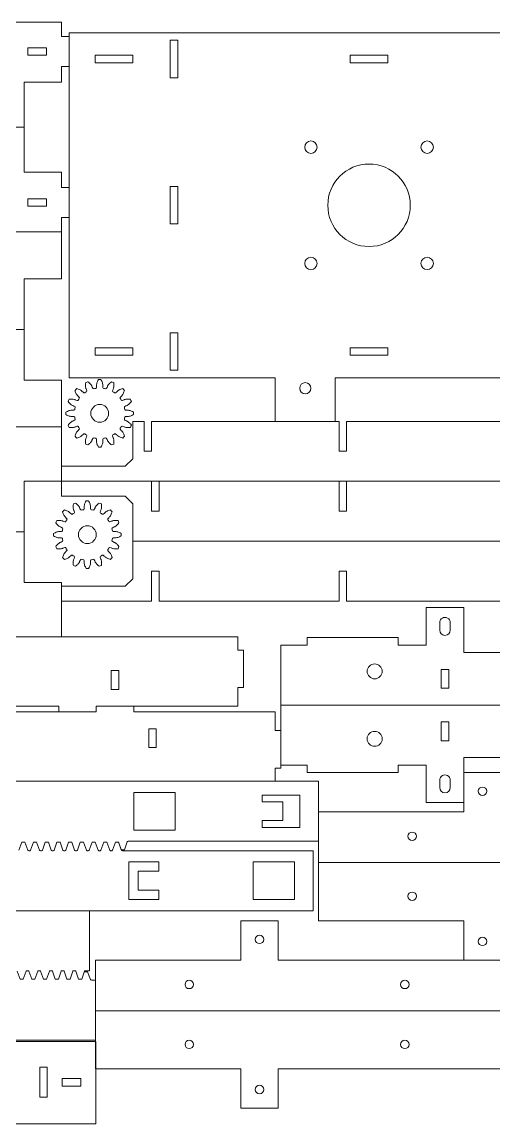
# Model space of a CAD drawing. Header units: millimetres. Extents: x -607 to 602, y -457 to -156.
# Drawn here: x -402.2 to -276.4, y -457.1 to -163.2 of the extents above; entities that cross this region are included whole.
import ezdxf

# ---------------------------------------------------------------- set-up
doc = ezdxf.new("R2010")
doc.units = ezdxf.units.MM
doc.header["$MEASUREMENT"] = 0
doc.layers.add('Default', color=7, linetype='Continuous')
doc.layers.add('PHOTOGATE_OBSTRU', color=7, linetype='Continuous')

msp = doc.modelspace()

# ---------------------------------------------------------------- linework, layer by layer
at = {"layer": 'Default', "color": 250, "lineweight": 9}
for points in [[(-389.6758, -175.1016), (-391.6758, -175.1016), (-391.6758, -179.2266), (-401.6758, -179.2266), (-401.6758, -191.2266), (-411.6758, -191.2266), (-411.6758, -179.2266), (-582.6758, -179.2266), (-582.6758, -191.2266), (-592.6758, -191.2266), (-592.6758, -179.2266), (-602.6758, -179.2266), (-602.6758, -163.2266), (-391.6758, -163.2266), (-391.6758, -167.1016), (-389.6758, -167.1016)], [(-318.6758, -269.7266), (-318.6758, -258.101), (-229.6758, -258.101), (-229.6758, -166.101), (-389.6758, -166.101), (-389.6758, -258.101), (-334.6758, -258.101), (-334.6758, -269.7266)], [(-389.6758, -207.3516), (-391.6758, -207.3516), (-391.6758, -203.2266), (-401.6758, -203.2266), (-401.6758, -191.2266)], [(-391.6758, -219.2266), (-391.6758, -215.3516), (-389.6758, -215.3516)], [(-391.6778, -231.7266), (-401.6758, -231.7266), (-401.6758, -245.2266), (-411.6758, -245.2266), (-411.6758, -231.7266), (-582.6758, -231.7266), (-582.6758, -245.2266), (-592.6758, -245.2266), (-592.6758, -231.7266), (-602.6758, -231.7266), (-602.6758, -219.2266), (-391.6778, -219.2266), (-391.6778, -231.7266)], [(-401.6758, -245.2266), (-401.6758, -258.7266), (-391.6758, -258.7266), (-391.6758, -271.2266), (-602.6738, -271.2266), (-602.6738, -258.7266), (-592.6758, -258.7266), (-592.6758, -245.2266)], [(-360.6758, -256.091), (-360.6758, -246.091), (-362.6758, -246.091), (-362.6758, -256.091), (-360.6758, -256.091)], [(-265.6738, -269.7266), (-315.6738, -269.7266), (-315.6738, -277.7266), (-317.6738, -277.7266), (-317.6738, -269.7266), (-367.6738, -269.7266), (-367.6738, -277.7266), (-369.6738, -277.7266), (-369.6738, -269.7266), (-372.6738, -269.7266), (-372.6738, -279.7266), (-374.6738, -281.7266), (-391.6738, -281.7266)], [(-582.6738, -299.2266), (-582.6738, -312.7266), (-411.6738, -312.7266), (-411.6738, -299.2266), (-401.6738, -299.2266), (-401.6738, -285.7266), (-391.6738, -285.7266), (-391.6738, -271.2266), (-602.6738, -271.2266), (-602.6738, -285.7266), (-592.6738, -285.7266), (-592.6738, -299.2266), (-582.6738, -299.2266), (-582.6738, -285.7266), (-411.6738, -285.7266), (-411.6738, -295.7266), (-552.1138, -295.7266), (-552.1138, -285.7266)], [(-372.6738, -301.7266), (-372.6738, -291.7266), (-374.6738, -289.7266), (-391.6738, -289.7266), (-391.6738, -285.7266), (-241.6738, -285.7266)], [(-365.6738, -285.7266), (-365.6738, -293.7266), (-367.6738, -293.7266), (-367.6738, -285.7266)], [(-317.6738, -285.7266), (-317.6738, -293.7266), (-315.6738, -293.7266), (-315.6738, -285.7266)], [(-401.6738, -299.2266), (-401.6738, -312.7266), (-391.6738, -312.7266), (-391.6738, -327.2266)], [(-391.6738, -317.7266), (-367.6738, -317.7266), (-367.6738, -309.7266), (-365.6738, -309.7266), (-365.6738, -317.7266), (-317.6738, -317.7266), (-317.6738, -309.7266), (-315.6738, -309.7266), (-315.6738, -317.7266), (-267.6738, -317.7266), (-267.6738, -309.7266), (-265.6738, -309.7266), (-265.6738, -317.7266), (-241.6738, -317.7266), (-241.6738, -313.7266), (-258.6738, -313.7266), (-260.6738, -311.7266), (-260.6738, -301.7266), (-372.6738, -301.7266), (-372.6738, -311.7266), (-374.6738, -313.7266), (-391.6738, -313.7266)], [(-382.5188, -435.1309), (-382.5188, -457.1309), (-422.5188, -457.1309), (-422.5188, -435.1309), (-382.5188, -435.1309)]]:
    msp.add_lwpolyline(points, dxfattribs=at)
at = {"layer": 'Default', "color": 240, "lineweight": 9}
for points in [[(-395.6758, -172.1016), (-395.6758, -170.1016), (-400.6758, -170.1016), (-400.6758, -172.1016), (-395.6758, -172.1016)], [(-360.6758, -168.091), (-360.6758, -178.091), (-362.6758, -178.091), (-362.6758, -168.091), (-360.6758, -168.091)], [(-382.6758, -172.101), (-382.6758, -174.101), (-372.6758, -174.101), (-372.6758, -172.101), (-382.6758, -172.101)], [(-304.6758, -172.101), (-314.6758, -172.101), (-314.6758, -174.101), (-304.6758, -174.101), (-304.6758, -172.101)], [(-362.6758, -217.091), (-360.6758, -217.091), (-360.6758, -207.091), (-362.6758, -207.091), (-362.6758, -217.091)], [(-395.6758, -210.3516), (-395.6758, -212.3516), (-400.6758, -212.3516), (-400.6758, -210.3516), (-395.6758, -210.3516)], [(-382.6758, -250.091), (-382.6758, -252.091), (-372.6758, -252.091), (-372.6758, -250.091), (-382.6758, -250.091)], [(-304.6758, -250.091), (-314.6758, -250.091), (-314.6758, -252.091), (-304.6758, -252.091), (-304.6758, -250.091)], [(-290.8238, -325.4099), (-290.8238, -323.4099)], [(-288.0238, -323.4099), (-288.0238, -325.4099)], [(-376.4238, -341.2261), (-378.4238, -341.2261), (-378.4238, -336.2261), (-376.4238, -336.2261), (-376.4238, -341.2261)], [(-288.4238, -340.9099), (-288.4238, -335.9099), (-290.4238, -335.9099), (-290.4238, -340.9099), (-288.4238, -340.9099)], [(-366.4238, -351.7271), (-368.4238, -351.7271), (-368.4238, -356.7271), (-366.4238, -356.7271), (-366.4238, -351.7271)], [(-290.4238, -349.9099), (-290.4238, -354.9099), (-288.4238, -354.9099), (-288.4238, -349.9099), (-290.4238, -349.9099)], [(-290.8238, -367.4099), (-290.8238, -365.4099)], [(-288.0238, -365.4099), (-288.0238, -367.4099)], [(-365.7586, -397.2461), (-365.7586, -394.7461), (-371.2586, -394.7461), (-371.2586, -389.7461), (-365.7586, -389.7461), (-365.7586, -387.2461), (-373.7586, -387.2461), (-373.7586, -397.2461), (-365.7586, -397.2461)], [(-329.5579, -387.2461), (-340.5612, -387.2461), (-340.5612, -397.2461), (-329.5579, -397.2461), (-329.5579, -387.2461)], [(-395.5151, -450.0059), (-395.5151, -442.0059), (-397.5151, -442.0059), (-397.5151, -450.0059), (-395.5151, -450.0059)], [(-391.5169, -445.0059), (-386.5169, -445.0059), (-386.5169, -447.0059), (-391.5169, -447.0059), (-391.5169, -445.0059)]]:
    msp.add_lwpolyline(points, dxfattribs=at)
at = {"layer": 'Default', "lineweight": 9}
for points in [[(-274.4238, -331.4099), (-284.4238, -331.4099), (-284.4238, -319.4099), (-294.4238, -319.4099), (-294.4238, -329.4099), (-301.9098, -329.4099), (-301.9098, -327.4099), (-326.1738, -327.4099), (-326.1738, -329.4099), (-333.1738, -329.4099), (-333.1738, -345.4099)], [(-564.9238, -347.2266), (-564.9238, -345.7266), (-602.6738, -345.7266), (-602.6738, -340.7266), (-604.1738, -340.7266), (-604.1738, -330.7266), (-602.6738, -330.7266), (-602.6738, -327.2266), (-344.6738, -327.2266), (-344.6738, -330.7266), (-343.1738, -330.7266), (-343.1738, -340.7266), (-344.6738, -340.7266), (-344.6738, -345.7266), (-382.4238, -345.7266), (-382.4238, -347.2266), (-429.9238, -347.2266), (-429.9238, -345.7266)], [(-507.4238, -347.2266), (-507.4238, -345.7266), (-554.9238, -345.7266), (-554.9238, -347.2266), (-592.6738, -347.2266), (-592.6738, -352.2266), (-594.1738, -352.2266), (-594.1738, -362.2266), (-592.6738, -362.2266), (-592.6738, -365.7266), (-334.6738, -365.7266), (-334.6738, -362.2266), (-333.1738, -362.2266), (-333.1738, -352.2266), (-334.6738, -352.2266), (-334.6738, -347.2266), (-372.4238, -347.2266), (-372.4238, -345.7266)], [(-392.4238, -347.2266), (-392.4238, -345.7266), (-439.9238, -345.7266), (-439.9238, -347.2266), (-487.4238, -347.2266), (-487.4238, -345.7266)], [(-274.4238, -359.4099), (-284.4238, -359.4099), (-284.4238, -371.4099), (-294.4238, -371.4099), (-294.4238, -361.4099), (-301.9098, -361.4099), (-301.9098, -363.4099), (-326.1738, -363.4099), (-326.1738, -361.4099), (-333.1738, -361.4099), (-333.1738, -345.4099), (-53.1738, -345.4099)], [(-81.9238, -363.4099), (-81.9238, -373.9099), (-43.1738, -373.9099), (-43.1738, -387.4099), (-323.1738, -387.4099), (-323.1738, -373.9099), (-284.4238, -373.9099), (-284.4238, -363.4099), (-274.4238, -363.4099), (-274.4238, -373.9099), (-188.1738, -373.9099), (-188.1738, -363.4099), (-178.1738, -363.4099), (-178.1738, -373.9099), (-91.9238, -373.9099), (-91.9238, -363.4099), (-81.9238, -363.4099)], [(-403.0488, -384.0816), (-402.2898, -381.9961), (-401.4469, -381.9961), (-400.6879, -384.0816)], [(-399.926, -384.0816), (-399.167, -381.9961), (-398.3241, -381.9961), (-397.5651, -384.0816)], [(-396.8032, -384.0816), (-396.0442, -381.9961), (-395.2013, -381.9961), (-394.4423, -384.0816)], [(-393.6804, -384.0816), (-392.9214, -381.9961), (-392.0785, -381.9961), (-391.3194, -384.0816)], [(-390.5576, -384.0816), (-389.7986, -381.9961), (-388.9557, -381.9961), (-388.1966, -384.0816)], [(-387.4348, -384.0816), (-386.6758, -381.9961), (-385.8329, -381.9961), (-385.0738, -384.0816)], [(-384.312, -384.0816), (-383.5529, -381.9961), (-382.7101, -381.9961), (-381.951, -384.0816)], [(-381.1892, -384.0816), (-380.4301, -381.9961), (-379.5873, -381.9961), (-378.8282, -384.0816)], [(-378.0664, -384.0816), (-377.3073, -381.9961), (-376.4645, -381.9961), (-375.7054, -384.0816)], [(-375.4705, -384.2461), (-324.5581, -384.2461), (-324.5581, -400.2461), (-606.8607, -400.2461), (-606.8607, -384.2461), (-556.3013, -384.2461)], [(-400.4529, -384.2461), (-400.161, -384.2461)], [(-397.3301, -384.2461), (-397.0382, -384.2461)], [(-394.2073, -384.2461), (-393.9154, -384.2461)], [(-391.0845, -384.2461), (-390.7925, -384.2461)], [(-387.9617, -384.2461), (-387.6697, -384.2461)], [(-384.8389, -384.2461), (-384.5469, -384.2461)], [(-381.7161, -384.2461), (-381.4241, -384.2461)], [(-378.5933, -384.2461), (-378.3013, -384.2461)], [(-284.4238, -413.4199), (-284.4238, -402.9099), (-323.1738, -402.9099), (-323.1738, -387.4099)], [(-385.294, -416.2461), (-384.1939, -416.2461), (-384.1939, -400.2461), (-606.8607, -400.2461), (-606.8607, -416.2461), (-566.1249, -416.2461)], [(-382.6329, -426.9199), (-382.6329, -413.4199), (-343.8829, -413.4199), (-343.8829, -402.9199), (-333.8829, -402.9199), (-333.8829, -413.4199), (-247.6329, -413.4199), (-247.6329, -402.9199)], [(-403.504, -416.4106), (-402.7449, -418.4961), (-401.902, -418.4961), (-401.143, -416.4106)], [(-400.9081, -416.2461), (-400.6161, -416.2461)], [(-400.3812, -416.4106), (-399.6221, -418.4961), (-398.7792, -418.4961), (-398.0202, -416.4106)], [(-397.7853, -416.2461), (-397.4933, -416.2461)], [(-397.2584, -416.4106), (-396.4993, -418.4961), (-395.6564, -418.4961), (-394.8974, -416.4106)], [(-394.6624, -416.2461), (-394.3705, -416.2461)], [(-394.1355, -416.4106), (-393.3765, -418.4961), (-392.5336, -418.4961), (-391.7746, -416.4106)], [(-391.5396, -416.2461), (-391.2477, -416.2461)], [(-391.0127, -416.4106), (-390.2537, -418.4961), (-389.4108, -418.4961), (-388.6518, -416.4106)], [(-388.4168, -416.2461), (-388.1249, -416.2461)], [(-387.8899, -416.4106), (-387.1309, -418.4961), (-386.288, -418.4961), (-385.5289, -416.4106)], [(-343.8829, -452.9299), (-343.8829, -442.4199), (-382.6329, -442.4199), (-382.6329, -426.9199), (-102.6329, -426.9199), (-102.6329, -442.4199), (-141.3829, -442.4199), (-141.3829, -452.9299), (-151.3829, -452.9299), (-151.3829, -442.4199), (-237.6329, -442.4199), (-237.6329, -452.9299), (-247.6329, -452.9299), (-247.6329, -442.4199), (-333.8829, -442.4199), (-333.8829, -452.9299), (-343.8829, -452.9299)]]:
    msp.add_lwpolyline(points, dxfattribs=at)
at = {"layer": 'Default', "color": 240, "lineweight": 9}
for points, knots in [([(-323.5258, -196.601), (-323.5258, -195.6897), (-324.2646, -194.951), (-325.1758, -194.951), (-326.0871, -194.951), (-326.8258, -195.6897), (-326.8258, -196.601), (-326.8258, -197.5123), (-326.0871, -198.251), (-325.1758, -198.251), (-324.2646, -198.251), (-323.5258, -197.5123), (-323.5258, -196.601)], [0, 0, 0, 0, 1, 1, 1, 2, 2, 2, 3, 3, 3, 4, 4, 4, 4]), ([(-292.5258, -196.601), (-292.5258, -195.6897), (-293.2646, -194.951), (-294.1758, -194.951), (-295.0871, -194.951), (-295.8258, -195.6897), (-295.8258, -196.601), (-295.8258, -197.5123), (-295.0871, -198.251), (-294.1758, -198.251), (-293.2646, -198.251), (-292.5258, -197.5123), (-292.5258, -196.601)], [0, 0, 0, 0, 1, 1, 1, 2, 2, 2, 3, 3, 3, 4, 4, 4, 4]), ([(-298.6758, -212.101), (-298.6758, -206.0259), (-303.6007, -201.101), (-309.6758, -201.101), (-315.7509, -201.101), (-320.6758, -206.0258), (-320.6758, -212.101), (-320.6758, -218.1761), (-315.751, -223.101), (-309.6759, -223.101), (-303.6007, -223.101), (-298.6759, -218.1762), (-298.6758, -212.1011)], [0, 0, 0, 0, 1, 1, 1, 2, 2, 2, 3, 3, 3, 4, 4, 4, 4]), ([(-323.5258, -227.601), (-323.5258, -226.6897), (-324.2646, -225.951), (-325.1758, -225.951), (-326.0871, -225.951), (-326.8258, -226.6897), (-326.8258, -227.601), (-326.8258, -228.5123), (-326.0871, -229.251), (-325.1758, -229.251), (-324.2646, -229.251), (-323.5258, -228.5123), (-323.5258, -227.601)], [0, 0, 0, 0, 1, 1, 1, 2, 2, 2, 3, 3, 3, 4, 4, 4, 4]), ([(-292.5258, -227.601), (-292.5258, -226.6897), (-293.2646, -225.951), (-294.1758, -225.951), (-295.0871, -225.951), (-295.8258, -226.6897), (-295.8258, -227.601), (-295.8258, -228.5123), (-295.0871, -229.251), (-294.1758, -229.251), (-293.2646, -229.251), (-292.5258, -228.5123), (-292.5258, -227.601)], [0, 0, 0, 0, 1, 1, 1, 2, 2, 2, 3, 3, 3, 4, 4, 4, 4]), ([(-325.1758, -260.911), (-325.1758, -260.0826), (-325.8474, -259.411), (-326.6758, -259.411), (-327.5042, -259.411), (-328.1758, -260.0826), (-328.1758, -260.911), (-328.1758, -261.7394), (-327.5043, -262.411), (-326.6758, -262.411), (-325.8474, -262.411), (-325.1758, -261.7394), (-325.1758, -260.911)], [0, 0, 0, 0, 1, 1, 1, 2, 2, 2, 3, 3, 3, 4, 4, 4, 4]), ([(-381.5041, -269.9687), (-380.1924, -269.9687), (-379.1291, -268.9054), (-379.1291, -267.5937), (-379.1291, -266.282), (-380.1924, -265.2187), (-381.5041, -265.2187), (-382.8157, -265.2187), (-383.8791, -266.282), (-383.8791, -267.5937), (-383.8791, -268.9054), (-382.8158, -269.9687), (-381.5041, -269.9687)], [0, 0, 0, 0, 1, 1, 1, 2, 2, 2, 3, 3, 3, 4, 4, 4, 4]), ([(-384.7988, -302.3327), (-383.4871, -302.3327), (-382.4238, -301.2694), (-382.4238, -299.9577), (-382.4238, -298.646), (-383.4871, -297.5827), (-384.7988, -297.5827), (-386.1104, -297.5827), (-387.1738, -298.646), (-387.1738, -299.9577), (-387.1738, -301.2694), (-386.1105, -302.3327), (-384.7988, -302.3327)], [0, 0, 0, 0, 1, 1, 1, 2, 2, 2, 3, 3, 3, 4, 4, 4, 4]), ([(-290.8238, -323.4099), (-290.8238, -322.9097), (-290.5569, -322.4476), (-290.1238, -322.1975), (-289.6906, -321.9474), (-289.1569, -321.9474), (-288.7238, -322.1975), (-288.2906, -322.4476), (-288.0238, -322.9097), (-288.0238, -323.4099)], [0, 0, 0, 0, 1, 1, 1, 2, 2, 2, 3, 3, 3, 3]), ([(-288.0238, -325.4099), (-288.0238, -326.1831), (-288.6506, -326.8099), (-289.4238, -326.8099), (-290.197, -326.8099), (-290.8238, -326.1831), (-290.8238, -325.4099)], [0, 0, 0, 0, 1, 1, 1, 2, 2, 2, 2]), ([(-306.1738, -336.4099), (-306.1738, -335.3053), (-307.0692, -334.4099), (-308.1738, -334.4099), (-309.2783, -334.4099), (-310.1738, -335.3053), (-310.1738, -336.4099), (-310.1738, -337.5145), (-309.2784, -338.4099), (-308.1738, -338.4099), (-307.0692, -338.4099), (-306.1738, -337.5145), (-306.1738, -336.4099)], [0, 0, 0, 0, 1, 1, 1, 2, 2, 2, 3, 3, 3, 4, 4, 4, 4]), ([(-306.1738, -354.4099), (-306.1738, -353.3053), (-307.0692, -352.4099), (-308.1738, -352.4099), (-309.2784, -352.4099), (-310.1738, -353.3053), (-310.1738, -354.4099), (-310.1738, -355.5144), (-309.2784, -356.4099), (-308.1738, -356.4099), (-307.0693, -356.4099), (-306.1738, -355.5144), (-306.1738, -354.4099)], [0, 0, 0, 0, 1, 1, 1, 2, 2, 2, 3, 3, 3, 4, 4, 4, 4]), ([(-290.8238, -365.4099), (-290.8238, -364.9097), (-290.557, -364.4475), (-290.1238, -364.1974), (-289.6907, -363.9474), (-289.157, -363.9474), (-288.7238, -364.1974), (-288.2907, -364.4475), (-288.0238, -364.9097), (-288.0238, -365.4099)], [0, 0, 0, 0, 1, 1, 1, 2, 2, 2, 3, 3, 3, 3]), ([(-278.2988, -368.3999), (-278.2988, -367.7786), (-278.8025, -367.2749), (-279.4238, -367.2749), (-280.0451, -367.2749), (-280.5488, -367.7786), (-280.5488, -368.3999), (-280.5488, -369.0213), (-280.0451, -369.5249), (-279.4238, -369.5249), (-278.8025, -369.5249), (-278.2988, -369.0213), (-278.2988, -368.3999)], [0, 0, 0, 0, 1, 1, 1, 2, 2, 2, 3, 3, 3, 4, 4, 4, 4]), ([(-288.0238, -367.4099), (-288.0238, -368.1831), (-288.6506, -368.8099), (-289.4238, -368.8099), (-290.197, -368.8099), (-290.8238, -368.1831), (-290.8238, -367.4099)], [0, 0, 0, 0, 1, 1, 1, 2, 2, 2, 2]), ([(-297.0488, -380.4099), (-297.0488, -379.7886), (-297.5525, -379.2849), (-298.1738, -379.2849), (-298.7951, -379.2849), (-299.2988, -379.7886), (-299.2988, -380.4099), (-299.2988, -381.0313), (-298.7951, -381.5349), (-298.1738, -381.5349), (-297.5525, -381.5349), (-297.0488, -381.0313), (-297.0488, -380.4099)], [0, 0, 0, 0, 1, 1, 1, 2, 2, 2, 3, 3, 3, 4, 4, 4, 4]), ([(-297.0488, -396.4099), (-297.0488, -395.7886), (-297.5525, -395.2849), (-298.1738, -395.2849), (-298.7951, -395.2849), (-299.2988, -395.7886), (-299.2988, -396.4099), (-299.2988, -397.0312), (-298.7951, -397.5349), (-298.1738, -397.5349), (-297.5525, -397.5349), (-297.0488, -397.0312), (-297.0488, -396.4099)], [0, 0, 0, 0, 1, 1, 1, 2, 2, 2, 3, 3, 3, 4, 4, 4, 4]), ([(-337.7579, -407.9099), (-337.7579, -407.2886), (-338.2616, -406.7849), (-338.8829, -406.7849), (-339.5042, -406.7849), (-340.0079, -407.2886), (-340.0079, -407.9099), (-340.0079, -408.5312), (-339.5042, -409.0349), (-338.8829, -409.0349), (-338.2616, -409.0349), (-337.7579, -408.5312), (-337.7579, -407.9099)], [0, 0, 0, 0, 1, 1, 1, 2, 2, 2, 3, 3, 3, 4, 4, 4, 4]), ([(-278.2988, -408.4299), (-278.2988, -407.8086), (-278.8025, -407.3049), (-279.4238, -407.3049), (-280.0451, -407.3049), (-280.5488, -407.8086), (-280.5488, -408.4299), (-280.5488, -409.0512), (-280.0451, -409.5549), (-279.4238, -409.5549), (-278.8025, -409.5549), (-278.2988, -409.0512), (-278.2988, -408.4299)], [0, 0, 0, 0, 1, 1, 1, 2, 2, 2, 3, 3, 3, 4, 4, 4, 4]), ([(-356.5079, -419.9199), (-356.5079, -419.2986), (-357.0116, -418.7949), (-357.6329, -418.7949), (-358.2542, -418.7949), (-358.7579, -419.2985), (-358.7579, -419.9199), (-358.7579, -420.5412), (-358.2542, -421.0449), (-357.6329, -421.0449), (-357.0116, -421.0449), (-356.5079, -420.5412), (-356.5079, -419.9199)], [0, 0, 0, 0, 1, 1, 1, 2, 2, 2, 3, 3, 3, 4, 4, 4, 4]), ([(-299.0079, -419.9199), (-299.0079, -419.2986), (-299.5116, -418.7949), (-300.1329, -418.7949), (-300.7542, -418.7949), (-301.2579, -419.2985), (-301.2579, -419.9199), (-301.2579, -420.5412), (-300.7542, -421.0449), (-300.1329, -421.0449), (-299.5116, -421.0449), (-299.0079, -420.5412), (-299.0079, -419.9199)], [0, 0, 0, 0, 1, 1, 1, 2, 2, 2, 3, 3, 3, 4, 4, 4, 4]), ([(-356.5079, -435.9199), (-356.5079, -435.2986), (-357.0116, -434.7949), (-357.6329, -434.7949), (-358.2542, -434.7949), (-358.7579, -435.2986), (-358.7579, -435.9199), (-358.7579, -436.5412), (-358.2542, -437.0449), (-357.6329, -437.0449), (-357.0116, -437.0449), (-356.5079, -436.5412), (-356.5079, -435.9199)], [0, 0, 0, 0, 1, 1, 1, 2, 2, 2, 3, 3, 3, 4, 4, 4, 4]), ([(-299.0079, -435.9199), (-299.0079, -435.2986), (-299.5116, -434.7949), (-300.1329, -434.7949), (-300.7542, -434.7949), (-301.2579, -435.2986), (-301.2579, -435.9199), (-301.2579, -436.5412), (-300.7542, -437.0449), (-300.1329, -437.0449), (-299.5116, -437.0449), (-299.0079, -436.5412), (-299.0079, -435.9199)], [0, 0, 0, 0, 1, 1, 1, 2, 2, 2, 3, 3, 3, 4, 4, 4, 4]), ([(-337.7579, -447.9399), (-337.7579, -447.3186), (-338.2616, -446.8149), (-338.8829, -446.8149), (-339.5042, -446.8149), (-340.0079, -447.3186), (-340.0079, -447.9399), (-340.0079, -448.5612), (-339.5042, -449.0649), (-338.8829, -449.0649), (-338.2616, -449.0649), (-337.7579, -448.5612), (-337.7579, -447.9399)], [0, 0, 0, 0, 1, 1, 1, 2, 2, 2, 3, 3, 3, 4, 4, 4, 4])]:
    msp.add_open_spline(points, degree=3, knots=knots, dxfattribs=at)
at = {"layer": 'Default', "color": 250, "lineweight": 9}
for points in [[(-380.6295, -274.4718), (-380.6172, -274.3703), (-380.5443, -274.2864), (-380.4454, -274.2602), (-380.2727, -274.2327), (-380.1011, -274.1986), (-379.931, -274.1578), (-379.8296, -274.1442), (-379.7301, -274.1938), (-379.6799, -274.283), (-379.5688, -274.4802), (-379.4665, -274.7162), (-379.4431, -274.7849), (-379.4126, -274.8745), (-379.3618, -274.9774), (-379.344, -275.0065), (-379.2554, -275.1514), (-379.1133, -275.3385), (-379.0644, -275.3958), (-378.8899, -275.6002), (-378.5094, -275.9192), (-378.3627, -276.0277), (-378.1594, -275.9519), (-377.9589, -275.8689), (-377.7617, -275.7787), (-377.7077, -275.4184), (-377.7018, -274.9699), (-377.7123, -274.8358), (-377.724, -274.6865), (-377.7698, -274.4458), (-377.7898, -274.3627), (-377.8058, -274.2964), (-377.8556, -274.1784), (-377.8765, -274.1359), (-377.9404, -274.0061), (-378.0334, -273.7228), (-378.0639, -273.6136), (-378.0915, -273.515), (-378.0562, -273.4097), (-377.9749, -273.3476), (-377.8258, -273.2561), (-377.6803, -273.1589), (-377.5388, -273.0562), (-377.4503, -273.0048), (-377.3394, -273.0125), (-377.2589, -273.0757), (-377.0808, -273.2155), (-376.896, -273.3943), (-376.8481, -273.4488), (-376.7856, -273.5199), (-376.6992, -273.5956), (-376.6717, -273.6156), (-376.5343, -273.7156), (-376.3314, -273.8341), (-376.2643, -273.8683), (-376.025, -273.9903), (-375.5513, -274.1395), (-375.3743, -274.1835), (-375.2155, -274.0358), (-375.062, -273.8823), (-374.9143, -273.7235), (-375.0023, -273.3699), (-375.1684, -272.9534), (-375.2295, -272.8334), (-375.2975, -272.7), (-375.4319, -272.4952), (-375.4822, -272.4261), (-375.5223, -272.371), (-375.6134, -272.2809), (-375.649, -272.2497), (-375.7578, -272.1542), (-375.9521, -271.9281), (-376.0221, -271.8389), (-376.0852, -271.7584), (-376.093, -271.6475), (-376.0416, -271.559), (-375.9389, -271.4175), (-375.8416, -271.272), (-375.7502, -271.1229), (-375.6881, -271.0416), (-375.5827, -271.0063), (-375.4842, -271.0339), (-375.2661, -271.0948), (-375.0269, -271.1893), (-374.9618, -271.2213), (-374.8769, -271.2631), (-374.7682, -271.3), (-374.735, -271.308), (-374.5699, -271.3478), (-374.3371, -271.3796), (-374.262, -271.3855), (-373.9942, -271.4066), (-373.4995, -271.3632), (-373.3191, -271.3361), (-373.2289, -271.1388), (-373.1458, -270.9384), (-373.0701, -270.7351), (-373.2867, -270.4421), (-373.5997, -270.1208), (-373.702, -270.0334), (-373.8158, -269.9362), (-374.0184, -269.7984), (-374.0913, -269.7538), (-374.1494, -269.7182), (-374.2681, -269.6699), (-374.3129, -269.6546), (-374.4499, -269.608), (-374.716, -269.4735), (-374.8148, -269.4179), (-374.904, -269.3677), (-374.9535, -269.2682), (-374.9399, -269.1668), (-374.8992, -268.9967), (-374.865, -268.8251), (-374.8376, -268.6524), (-374.8114, -268.5535), (-374.7275, -268.4805), (-374.6259, -268.4683), (-374.4012, -268.4411), (-374.144, -268.4369), (-374.0716, -268.4416), (-373.9772, -268.4477), (-373.8626, -268.4401), (-373.8289, -268.4348), (-373.6611, -268.4084), (-373.4339, -268.3487), (-373.3622, -268.3254), (-373.1067, -268.2425), (-372.6663, -268.013), (-372.51, -267.919), (-372.5021, -267.7022), (-372.5021, -267.4852), (-372.51, -267.2684), (-372.8222, -267.0806), (-373.2343, -266.9036), (-373.3622, -266.862), (-373.5046, -266.8157), (-373.7446, -266.7659), (-373.8289, -266.7526), (-373.8963, -266.7419), (-374.0244, -266.7428), (-374.0716, -266.7458), (-374.2161, -266.7552), (-374.5134, -266.7327), (-374.6259, -266.7191), (-374.7275, -266.7069), (-374.8114, -266.6339), (-374.8376, -266.535), (-374.865, -266.3623), (-374.8992, -266.1907), (-374.9399, -266.0206), (-374.9535, -265.9192), (-374.904, -265.8198), (-374.8148, -265.7696), (-374.6175, -265.6585), (-374.3816, -265.5561), (-374.3129, -265.5328), (-374.2233, -265.5022), (-374.1204, -265.4514), (-374.0913, -265.4336), (-373.9463, -265.345), (-373.7593, -265.2029), (-373.702, -265.154), (-373.4976, -264.9796), (-373.1786, -264.599), (-373.0701, -264.4523), (-373.1458, -264.249), (-373.2289, -264.0486), (-373.3191, -263.8513), (-373.6794, -263.7973), (-374.1279, -263.7914), (-374.262, -263.8019), (-374.4113, -263.8136), (-374.652, -263.8595), (-374.735, -263.8794), (-374.8013, -263.8954), (-374.9194, -263.9452), (-374.9618, -263.9661), (-375.0917, -264.03), (-375.375, -264.123), (-375.4842, -264.1536), (-375.5827, -264.1811), (-375.6881, -264.1458), (-375.7502, -264.0645), (-375.8416, -263.9154), (-375.9389, -263.7699), (-376.0416, -263.6284), (-376.093, -263.5399), (-376.0852, -263.429), (-376.0221, -263.3485), (-375.8823, -263.1704), (-375.7035, -262.9856), (-375.649, -262.9377), (-375.5779, -262.8752), (-375.5022, -262.7889), (-375.4822, -262.7613), (-375.3822, -262.624), (-375.2637, -262.4211), (-375.2295, -262.354), (-375.1075, -262.1146), (-374.9583, -261.6409), (-374.9143, -261.4639), (-375.062, -261.3051), (-375.2155, -261.1516), (-375.3743, -261.0039), (-375.7278, -261.0919), (-376.1444, -261.2581), (-376.2643, -261.3191), (-376.3978, -261.3871), (-376.6026, -261.5215), (-376.6717, -261.5718), (-376.7268, -261.6119), (-376.8168, -261.7031), (-376.8481, -261.7386), (-376.9436, -261.8474), (-377.1697, -262.0417), (-377.2589, -262.1117), (-377.3394, -262.1749), (-377.4503, -262.1826), (-377.5388, -262.1312), (-377.6803, -262.0285), (-377.8258, -261.9313), (-377.9749, -261.8398), (-378.0562, -261.7777), (-378.0915, -261.6724), (-378.0639, -261.5738), (-378.003, -261.3558), (-377.9085, -261.1165), (-377.8765, -261.0515), (-377.8347, -260.9665), (-377.7978, -260.8578), (-377.7898, -260.8247), (-377.75, -260.6595), (-377.7182, -260.4267), (-377.7123, -260.3516), (-377.6911, -260.0838), (-377.7346, -259.5891), (-377.7617, -259.4087), (-377.9589, -259.3185), (-378.1594, -259.2355), (-378.3627, -259.1597), (-378.6557, -259.3763), (-378.977, -259.6893), (-379.0644, -259.7916), (-379.1616, -259.9054), (-379.2994, -260.1081), (-379.344, -260.1809), (-379.3796, -260.239), (-379.4279, -260.3577), (-379.4431, -260.4025), (-379.4897, -260.5396), (-379.6243, -260.8057), (-379.6799, -260.9044), (-379.7301, -260.9936), (-379.8296, -261.0432), (-379.931, -261.0296), (-380.1011, -260.9888), (-380.2727, -260.9547), (-380.4454, -260.9272), (-380.5443, -260.901), (-380.6172, -260.8171), (-380.6295, -260.7156), (-380.6566, -260.4908), (-380.6609, -260.2336), (-380.6562, -260.1612), (-380.6501, -260.0668), (-380.6577, -259.9522), (-380.663, -259.9185), (-380.6894, -259.7507), (-380.7491, -259.5235), (-380.7723, -259.4518), (-380.8553, -259.1963), (-381.0848, -258.7559), (-381.1788, -258.5996), (-381.3956, -258.5917), (-381.6126, -258.5917), (-381.8294, -258.5996), (-382.0171, -258.9118), (-382.1942, -259.3239), (-382.2358, -259.4518), (-382.2821, -259.5943), (-382.3319, -259.8342), (-382.3452, -259.9185), (-382.3558, -259.9859), (-382.355, -260.114), (-382.352, -260.1612), (-382.3426, -260.3057), (-382.3651, -260.603), (-382.3787, -260.7156), (-382.3909, -260.8171), (-382.4638, -260.901), (-382.5627, -260.9272), (-382.7355, -260.9547), (-382.9071, -260.9888), (-383.0772, -261.0296), (-383.1786, -261.0432), (-383.278, -260.9936), (-383.3282, -260.9044), (-383.4393, -260.7072), (-383.5416, -260.4712), (-383.565, -260.4025), (-383.5955, -260.3129), (-383.6464, -260.21), (-383.6641, -260.1809), (-383.7528, -260.036), (-383.8949, -259.8489), (-383.9438, -259.7916), (-384.1182, -259.5872), (-384.4988, -259.2682), (-384.6455, -259.1597), (-384.8487, -259.2355), (-385.0492, -259.3185), (-385.2465, -259.4087), (-385.3005, -259.769), (-385.3064, -260.2175), (-385.2959, -260.3516), (-385.2841, -260.5009), (-385.2383, -260.7416), (-385.2183, -260.8247), (-385.2024, -260.891), (-385.1526, -261.009), (-385.1317, -261.0515), (-385.0678, -261.1813), (-384.9747, -261.4646), (-384.9442, -261.5738), (-384.9167, -261.6724), (-384.952, -261.7777), (-385.0333, -261.8398), (-385.1824, -261.9313), (-385.3279, -262.0285), (-385.4694, -262.1312), (-385.5579, -262.1826), (-385.6687, -262.1749), (-385.7492, -262.1117), (-385.9274, -261.9719), (-386.1122, -261.7931), (-386.1601, -261.7386), (-386.2226, -261.6675), (-386.3089, -261.5918), (-386.3365, -261.5718), (-386.4738, -261.4718), (-386.6767, -261.3533), (-386.7438, -261.3191), (-386.9832, -261.1971), (-387.4569, -261.0479), (-387.6339, -261.0039), (-387.7927, -261.1516), (-387.9461, -261.3051), (-388.0939, -261.4639), (-388.0059, -261.8175), (-387.8397, -262.2341), (-387.7787, -262.354), (-387.7107, -262.4874), (-387.5762, -262.6922), (-387.526, -262.7613), (-387.4859, -262.8165), (-387.3947, -262.9065), (-387.3592, -262.9377), (-387.2504, -263.0332), (-387.0561, -263.2593), (-386.9861, -263.3485), (-386.9229, -263.429), (-386.9152, -263.5399), (-386.9666, -263.6284), (-387.0693, -263.7699), (-387.1665, -263.9154), (-387.258, -264.0645), (-387.3201, -264.1458), (-387.4254, -264.1811), (-387.524, -264.1536), (-387.742, -264.0926), (-387.9812, -263.9981), (-388.0463, -263.9661), (-388.1313, -263.9243), (-388.24, -263.8874), (-388.2731, -263.8794), (-388.4383, -263.8396), (-388.671, -263.8078), (-388.7461, -263.8019), (-389.014, -263.7808), (-389.5087, -263.8242), (-389.6891, -263.8513), (-389.7793, -264.0486), (-389.8623, -264.249), (-389.938, -264.4523), (-389.7214, -264.7453), (-389.4085, -265.0666), (-389.3062, -265.154), (-389.1923, -265.2512), (-388.9897, -265.3891), (-388.9169, -265.4336), (-388.8587, -265.4692), (-388.7401, -265.5175), (-388.6953, -265.5328), (-388.5582, -265.5794), (-388.2921, -265.7139), (-388.1933, -265.7696), (-388.1042, -265.8198), (-388.0546, -265.9192), (-388.0682, -266.0206), (-388.109, -266.1907), (-388.1431, -266.3623), (-388.1705, -266.535), (-388.1968, -266.6339), (-388.2806, -266.7069), (-388.3822, -266.7191), (-388.607, -266.7463), (-388.8642, -266.7505), (-388.9365, -266.7458), (-389.031, -266.7397), (-389.1456, -266.7473), (-389.1792, -266.7526), (-389.3471, -266.779), (-389.5743, -266.8387), (-389.6459, -266.862), (-389.9015, -266.9449), (-390.3419, -267.1744), (-390.4982, -267.2684), (-390.506, -267.4852), (-390.506, -267.7022), (-390.4982, -267.919), (-390.186, -268.1068), (-389.7739, -268.2838), (-389.6459, -268.3254), (-389.5035, -268.3717), (-389.2636, -268.4215), (-389.1792, -268.4348), (-389.1119, -268.4455), (-388.9838, -268.4446), (-388.9365, -268.4416), (-388.7921, -268.4322), (-388.4948, -268.4547), (-388.3822, -268.4683), (-388.2806, -268.4805), (-388.1968, -268.5535), (-388.1705, -268.6524), (-388.1431, -268.8251), (-388.109, -268.9967), (-388.0682, -269.1668), (-388.0546, -269.2682), (-388.1042, -269.3677), (-388.1933, -269.4179), (-388.3906, -269.5289), (-388.6266, -269.6313), (-388.6953, -269.6546), (-388.7849, -269.6852), (-388.8878, -269.736), (-388.9169, -269.7538), (-389.0618, -269.8424), (-389.2489, -269.9845), (-389.3062, -270.0334), (-389.5105, -270.2078), (-389.8296, -270.5884), (-389.938, -270.7351), (-389.8623, -270.9384), (-389.7793, -271.1388), (-389.6891, -271.3361), (-389.3288, -271.3901), (-388.8803, -271.396), (-388.7461, -271.3855), (-388.5969, -271.3738), (-388.3562, -271.3279), (-388.2731, -271.308), (-388.2068, -271.292), (-388.0888, -271.2422), (-388.0463, -271.2213), (-387.9165, -271.1574), (-387.6332, -271.0644), (-387.524, -271.0339), (-387.4254, -271.0063), (-387.32, -271.0416), (-387.258, -271.1229), (-387.1665, -271.272), (-387.0693, -271.4175), (-386.9666, -271.559), (-386.9152, -271.6475), (-386.9229, -271.7584), (-386.9861, -271.8389), (-387.1258, -272.017), (-387.3047, -272.2018), (-387.3592, -272.2497), (-387.4303, -272.3122), (-387.5059, -272.3985), (-387.526, -272.4261), (-387.626, -272.5634), (-387.7444, -272.7663), (-387.7787, -272.8334), (-387.9007, -273.0728), (-388.0498, -273.5465), (-388.0939, -273.7235), (-387.9461, -273.8823), (-387.7927, -274.0358), (-387.6339, -274.1835), (-387.2803, -274.0955), (-386.8637, -273.9293), (-386.7438, -273.8683), (-386.6104, -273.8003), (-386.4055, -273.6659), (-386.3365, -273.6156), (-386.2813, -273.5755), (-386.1913, -273.4843), (-386.1601, -273.4488), (-386.0646, -273.34), (-385.8384, -273.1457), (-385.7492, -273.0757), (-385.6687, -273.0125), (-385.5579, -273.0048), (-385.4694, -273.0562), (-385.3279, -273.1589), (-385.1824, -273.2561), (-385.0333, -273.3476), (-384.952, -273.4097), (-384.9167, -273.515), (-384.9442, -273.6136), (-385.0052, -273.8316), (-385.0997, -274.0709), (-385.1317, -274.1359), (-385.1735, -274.2209), (-385.2103, -274.3296), (-385.2183, -274.3627), (-385.2582, -274.5279), (-385.2899, -274.7607), (-385.2959, -274.8358), (-385.317, -275.1036), (-385.2735, -275.5983), (-385.2465, -275.7787), (-385.0492, -275.8689), (-384.8487, -275.9519), (-384.6455, -276.0277), (-384.3525, -275.8111), (-384.0312, -275.4981), (-383.9438, -275.3958), (-383.8465, -275.282), (-383.7087, -275.0794), (-383.6641, -275.0065), (-383.6285, -274.9484), (-383.5803, -274.8297), (-383.565, -274.7849), (-383.5184, -274.6478), (-383.3839, -274.3817), (-383.3282, -274.283), (-383.278, -274.1938), (-383.1786, -274.1442), (-383.0772, -274.1578), (-382.9071, -274.1986), (-382.7355, -274.2327), (-382.5627, -274.2602), (-382.4638, -274.2864), (-382.3909, -274.3703), (-382.3787, -274.4718), (-382.3515, -274.6966), (-382.3473, -274.9538), (-382.352, -275.0262), (-382.3581, -275.1206), (-382.3505, -275.2352), (-382.3452, -275.2689), (-382.3188, -275.4367), (-382.2591, -275.6639), (-382.2358, -275.7356), (-382.1529, -275.9911), (-381.9234, -276.4315), (-381.8294, -276.5878), (-381.6126, -276.5957), (-381.3956, -276.5957), (-381.1788, -276.5878), (-380.991, -276.2756), (-380.8139, -275.8635), (-380.7723, -275.7356), (-380.7261, -275.5932), (-380.6763, -275.3532), (-380.663, -275.2689), (-380.6523, -275.2015), (-380.6531, -275.0734), (-380.6562, -275.0262), (-380.6656, -274.8817), (-380.6431, -274.5844), (-380.6295, -274.4718)], [(-383.9242, -306.8358), (-383.9119, -306.7343), (-383.839, -306.6504), (-383.7401, -306.6242), (-383.5674, -306.5967), (-383.3958, -306.5626), (-383.2257, -306.5218), (-383.1243, -306.5082), (-383.0248, -306.5578), (-382.9746, -306.647), (-382.8635, -306.8442), (-382.7612, -307.0802), (-382.7378, -307.1489), (-382.7073, -307.2385), (-382.6565, -307.3414), (-382.6387, -307.3705), (-382.5501, -307.5154), (-382.408, -307.7025), (-382.3591, -307.7598), (-382.1846, -307.9642), (-381.8041, -308.2832), (-381.6574, -308.3917), (-381.4541, -308.3159), (-381.2536, -308.2329), (-381.0564, -308.1427), (-381.0024, -307.7824), (-380.9965, -307.3339), (-381.007, -307.1998), (-381.0187, -307.0505), (-381.0645, -306.8098), (-381.0845, -306.7267), (-381.1005, -306.6604), (-381.1503, -306.5424), (-381.1712, -306.4999), (-381.2351, -306.3701), (-381.3281, -306.0868), (-381.3586, -305.9776), (-381.3862, -305.879), (-381.3509, -305.7737), (-381.2696, -305.7116), (-381.1205, -305.6201), (-380.975, -305.5229), (-380.8335, -305.4202), (-380.745, -305.3688), (-380.6341, -305.3765), (-380.5536, -305.4397), (-380.3755, -305.5795), (-380.1907, -305.7583), (-380.1428, -305.8128), (-380.0803, -305.8839), (-379.9939, -305.9596), (-379.9664, -305.9796), (-379.829, -306.0796), (-379.6261, -306.1981), (-379.559, -306.2323), (-379.3197, -306.3543), (-378.846, -306.5035), (-378.669, -306.5475), (-378.5102, -306.3998), (-378.3567, -306.2463), (-378.209, -306.0875), (-378.297, -305.7339), (-378.4631, -305.3174), (-378.5242, -305.1974), (-378.5922, -305.064), (-378.7266, -304.8592), (-378.7769, -304.7901), (-378.817, -304.735), (-378.9081, -304.6449), (-378.9437, -304.6137), (-379.0525, -304.5182), (-379.2468, -304.2921), (-379.3168, -304.2029), (-379.3799, -304.1224), (-379.3877, -304.0115), (-379.3363, -303.923), (-379.2336, -303.7815), (-379.1363, -303.636), (-379.0449, -303.4869), (-378.9828, -303.4056), (-378.8774, -303.3703), (-378.7789, -303.3979), (-378.5608, -303.4588), (-378.3216, -303.5533), (-378.2565, -303.5853), (-378.1716, -303.6271), (-378.0629, -303.664), (-378.0297, -303.672), (-377.8646, -303.7118), (-377.6318, -303.7436), (-377.5567, -303.7495), (-377.2889, -303.7706), (-376.7942, -303.7272), (-376.6138, -303.7001), (-376.5236, -303.5028), (-376.4405, -303.3024), (-376.3648, -303.0991), (-376.5814, -302.8061), (-376.8944, -302.4848), (-376.9967, -302.3974), (-377.1105, -302.3002), (-377.3131, -302.1624), (-377.386, -302.1178), (-377.4441, -302.0822), (-377.5628, -302.0339), (-377.6076, -302.0186), (-377.7446, -301.972), (-378.0107, -301.8375), (-378.1095, -301.7819), (-378.1987, -301.7317), (-378.2482, -301.6322), (-378.2346, -301.5308), (-378.1939, -301.3607), (-378.1597, -301.1891), (-378.1323, -301.0164), (-378.1061, -300.9175), (-378.0222, -300.8445), (-377.9206, -300.8323), (-377.6959, -300.8051), (-377.4387, -300.8009), (-377.3663, -300.8056), (-377.2719, -300.8117), (-377.1573, -300.8041), (-377.1236, -300.7988), (-376.9558, -300.7724), (-376.7286, -300.7127), (-376.6569, -300.6894), (-376.4014, -300.6065), (-375.961, -300.377), (-375.8047, -300.283), (-375.7968, -300.0662), (-375.7968, -299.8492), (-375.8047, -299.6324), (-376.1169, -299.4446), (-376.529, -299.2676), (-376.6569, -299.226), (-376.7993, -299.1797), (-377.0393, -299.1299), (-377.1236, -299.1166), (-377.191, -299.1059), (-377.3191, -299.1068), (-377.3663, -299.1098), (-377.5108, -299.1192), (-377.8081, -299.0967), (-377.9206, -299.0831), (-378.0222, -299.0709), (-378.1061, -298.9979), (-378.1323, -298.899), (-378.1597, -298.7263), (-378.1939, -298.5547), (-378.2346, -298.3846), (-378.2482, -298.2832), (-378.1987, -298.1838), (-378.1095, -298.1336), (-377.9122, -298.0225), (-377.6763, -297.9201), (-377.6076, -297.8968), (-377.518, -297.8662), (-377.4151, -297.8154), (-377.386, -297.7976), (-377.241, -297.709), (-377.054, -297.5669), (-376.9967, -297.518), (-376.7923, -297.3436), (-376.4733, -296.963), (-376.3648, -296.8163), (-376.4405, -296.613), (-376.5236, -296.4126), (-376.6138, -296.2153), (-376.9741, -296.1613), (-377.4226, -296.1554), (-377.5567, -296.1659), (-377.706, -296.1776), (-377.9467, -296.2235), (-378.0297, -296.2434), (-378.096, -296.2594), (-378.2141, -296.3092), (-378.2565, -296.3301), (-378.3864, -296.394), (-378.6697, -296.487), (-378.7789, -296.5176), (-378.8774, -296.5451), (-378.9828, -296.5098), (-379.0449, -296.4285), (-379.1363, -296.2794), (-379.2336, -296.1339), (-379.3363, -295.9924), (-379.3877, -295.9039), (-379.3799, -295.793), (-379.3168, -295.7125), (-379.177, -295.5344), (-378.9982, -295.3496), (-378.9437, -295.3017), (-378.8726, -295.2392), (-378.7969, -295.1529), (-378.7769, -295.1253), (-378.6769, -294.988), (-378.5584, -294.7851), (-378.5242, -294.718), (-378.4022, -294.4786), (-378.253, -294.0049), (-378.209, -293.8279), (-378.3567, -293.6691), (-378.5102, -293.5156), (-378.669, -293.3679), (-379.0225, -293.4559), (-379.4391, -293.6221), (-379.559, -293.6831), (-379.6925, -293.7511), (-379.8973, -293.8855), (-379.9664, -293.9358), (-380.0215, -293.9759), (-380.1115, -294.0671), (-380.1428, -294.1026), (-380.2383, -294.2114), (-380.4644, -294.4057), (-380.5536, -294.4757), (-380.6341, -294.5389), (-380.745, -294.5466), (-380.8335, -294.4952), (-380.975, -294.3925), (-381.1205, -294.2953), (-381.2696, -294.2038), (-381.3509, -294.1417), (-381.3862, -294.0364), (-381.3586, -293.9378), (-381.2977, -293.7198), (-381.2032, -293.4805), (-381.1712, -293.4155), (-381.1294, -293.3305), (-381.0925, -293.2218), (-381.0845, -293.1887), (-381.0447, -293.0235), (-381.0129, -292.7907), (-381.007, -292.7156), (-380.9858, -292.4478), (-381.0293, -291.9531), (-381.0564, -291.7727), (-381.2536, -291.6825), (-381.4541, -291.5995), (-381.6574, -291.5237), (-381.9504, -291.7403), (-382.2717, -292.0533), (-382.3591, -292.1556), (-382.4563, -292.2694), (-382.5941, -292.4721), (-382.6387, -292.5449), (-382.6743, -292.603), (-382.7226, -292.7217), (-382.7378, -292.7665), (-382.7844, -292.9036), (-382.919, -293.1697), (-382.9746, -293.2684), (-383.0248, -293.3576), (-383.1243, -293.4072), (-383.2257, -293.3936), (-383.3958, -293.3528), (-383.5674, -293.3187), (-383.7401, -293.2912), (-383.839, -293.265), (-383.9119, -293.1811), (-383.9242, -293.0796), (-383.9513, -292.8548), (-383.9556, -292.5976), (-383.9509, -292.5252), (-383.9448, -292.4308), (-383.9524, -292.3162), (-383.9577, -292.2825), (-383.9841, -292.1147), (-384.0438, -291.8875), (-384.067, -291.8158), (-384.15, -291.5603), (-384.3795, -291.1199), (-384.4735, -290.9636), (-384.6903, -290.9557), (-384.9073, -290.9557), (-385.1241, -290.9636), (-385.3118, -291.2758), (-385.4889, -291.6879), (-385.5305, -291.8158), (-385.5768, -291.9583), (-385.6266, -292.1982), (-385.6399, -292.2825), (-385.6505, -292.3499), (-385.6497, -292.478), (-385.6467, -292.5252), (-385.6373, -292.6697), (-385.6598, -292.967), (-385.6734, -293.0796), (-385.6856, -293.1811), (-385.7585, -293.265), (-385.8574, -293.2912), (-386.0302, -293.3187), (-386.2018, -293.3528), (-386.3719, -293.3936), (-386.4733, -293.4072), (-386.5727, -293.3576), (-386.6229, -293.2684), (-386.734, -293.0712), (-386.8363, -292.8352), (-386.8597, -292.7665), (-386.8902, -292.6769), (-386.9411, -292.574), (-386.9588, -292.5449), (-387.0475, -292.4), (-387.1896, -292.2129), (-387.2385, -292.1556), (-387.4129, -291.9512), (-387.7935, -291.6322), (-387.9402, -291.5237), (-388.1434, -291.5995), (-388.3439, -291.6825), (-388.5412, -291.7727), (-388.5952, -292.133), (-388.6011, -292.5815), (-388.5906, -292.7156), (-388.5788, -292.8649), (-388.533, -293.1056), (-388.513, -293.1887), (-388.4971, -293.255), (-388.4473, -293.373), (-388.4264, -293.4155), (-388.3625, -293.5453), (-388.2694, -293.8286), (-388.2389, -293.9378), (-388.2114, -294.0364), (-388.2467, -294.1417), (-388.328, -294.2038), (-388.4771, -294.2953), (-388.6226, -294.3925), (-388.7641, -294.4952), (-388.8526, -294.5466), (-388.9634, -294.5389), (-389.0439, -294.4757), (-389.2221, -294.3359), (-389.4069, -294.1571), (-389.4548, -294.1026), (-389.5173, -294.0315), (-389.6036, -293.9558), (-389.6312, -293.9358), (-389.7685, -293.8358), (-389.9714, -293.7173), (-390.0385, -293.6831), (-390.2779, -293.5611), (-390.7516, -293.4119), (-390.9286, -293.3679), (-391.0874, -293.5156), (-391.2408, -293.6691), (-391.3886, -293.8279), (-391.3006, -294.1815), (-391.1344, -294.5981), (-391.0734, -294.718), (-391.0054, -294.8514), (-390.8709, -295.0562), (-390.8207, -295.1253), (-390.7806, -295.1805), (-390.6894, -295.2705), (-390.6539, -295.3017), (-390.5451, -295.3972), (-390.3508, -295.6233), (-390.2808, -295.7125), (-390.2176, -295.793), (-390.2099, -295.9039), (-390.2613, -295.9924), (-390.364, -296.1339), (-390.4612, -296.2794), (-390.5527, -296.4285), (-390.6148, -296.5098), (-390.7201, -296.5451), (-390.8187, -296.5176), (-391.0367, -296.4566), (-391.2759, -296.3621), (-391.341, -296.3301), (-391.426, -296.2883), (-391.5347, -296.2514), (-391.5678, -296.2434), (-391.733, -296.2036), (-391.9657, -296.1718), (-392.0408, -296.1659), (-392.3087, -296.1448), (-392.8034, -296.1882), (-392.9838, -296.2153), (-393.074, -296.4126), (-393.157, -296.613), (-393.2327, -296.8163), (-393.0161, -297.1093), (-392.7032, -297.4306), (-392.6009, -297.518), (-392.487, -297.6152), (-392.2844, -297.7531), (-392.2116, -297.7976), (-392.1534, -297.8332), (-392.0348, -297.8815), (-391.99, -297.8968), (-391.8529, -297.9434), (-391.5868, -298.0779), (-391.488, -298.1336), (-391.3989, -298.1838), (-391.3493, -298.2832), (-391.3629, -298.3846), (-391.4037, -298.5547), (-391.4378, -298.7263), (-391.4652, -298.899), (-391.4915, -298.9979), (-391.5753, -299.0709), (-391.6769, -299.0831), (-391.9017, -299.1103), (-392.1589, -299.1145), (-392.2312, -299.1098), (-392.3257, -299.1037), (-392.4403, -299.1113), (-392.4739, -299.1166), (-392.6418, -299.143), (-392.869, -299.2027), (-392.9406, -299.226), (-393.1962, -299.3089), (-393.6366, -299.5384), (-393.7929, -299.6324), (-393.8007, -299.8492), (-393.8007, -300.0662), (-393.7929, -300.283), (-393.4807, -300.4708), (-393.0686, -300.6478), (-392.9406, -300.6894), (-392.7982, -300.7357), (-392.5583, -300.7855), (-392.4739, -300.7988), (-392.4066, -300.8095), (-392.2785, -300.8086), (-392.2312, -300.8056), (-392.0868, -300.7962), (-391.7895, -300.8187), (-391.6769, -300.8323), (-391.5753, -300.8445), (-391.4915, -300.9175), (-391.4652, -301.0164), (-391.4378, -301.1891), (-391.4037, -301.3607), (-391.3629, -301.5308), (-391.3493, -301.6322), (-391.3989, -301.7317), (-391.488, -301.7819), (-391.6853, -301.8929), (-391.9213, -301.9953), (-391.99, -302.0186), (-392.0796, -302.0492), (-392.1825, -302.1), (-392.2116, -302.1178), (-392.3565, -302.2064), (-392.5436, -302.3485), (-392.6009, -302.3974), (-392.8052, -302.5718), (-393.1243, -302.9524), (-393.2327, -303.0991), (-393.157, -303.3024), (-393.074, -303.5028), (-392.9838, -303.7001), (-392.6235, -303.7541), (-392.175, -303.76), (-392.0408, -303.7495), (-391.8916, -303.7378), (-391.6509, -303.6919), (-391.5678, -303.672), (-391.5015, -303.656), (-391.3835, -303.6062), (-391.341, -303.5853), (-391.2112, -303.5214), (-390.9279, -303.4284), (-390.8187, -303.3979), (-390.7201, -303.3703), (-390.6147, -303.4056), (-390.5527, -303.4869), (-390.4612, -303.636), (-390.364, -303.7815), (-390.2613, -303.923), (-390.2099, -304.0115), (-390.2176, -304.1224), (-390.2808, -304.2029), (-390.4205, -304.381), (-390.5994, -304.5658), (-390.6539, -304.6137), (-390.725, -304.6762), (-390.8006, -304.7625), (-390.8207, -304.7901), (-390.9207, -304.9274), (-391.0391, -305.1303), (-391.0734, -305.1974), (-391.1954, -305.4368), (-391.3445, -305.9105), (-391.3886, -306.0875), (-391.2408, -306.2463), (-391.0874, -306.3998), (-390.9286, -306.5475), (-390.575, -306.4595), (-390.1584, -306.2933), (-390.0385, -306.2323), (-389.9051, -306.1643), (-389.7002, -306.0299), (-389.6312, -305.9796), (-389.576, -305.9395), (-389.486, -305.8483), (-389.4548, -305.8128), (-389.3593, -305.704), (-389.1331, -305.5097), (-389.0439, -305.4397), (-388.9634, -305.3765), (-388.8526, -305.3688), (-388.7641, -305.4202), (-388.6226, -305.5229), (-388.4771, -305.6201), (-388.328, -305.7116), (-388.2467, -305.7737), (-388.2114, -305.879), (-388.2389, -305.9776), (-388.2999, -306.1956), (-388.3944, -306.4349), (-388.4264, -306.4999), (-388.4682, -306.5849), (-388.505, -306.6936), (-388.513, -306.7267), (-388.5529, -306.8919), (-388.5846, -307.1247), (-388.5906, -307.1998), (-388.6117, -307.4676), (-388.5682, -307.9623), (-388.5412, -308.1427), (-388.3439, -308.2329), (-388.1434, -308.3159), (-387.9402, -308.3917), (-387.6472, -308.1751), (-387.3259, -307.8621), (-387.2385, -307.7598), (-387.1412, -307.646), (-387.0034, -307.4434), (-386.9588, -307.3705), (-386.9232, -307.3124), (-386.875, -307.1937), (-386.8597, -307.1489), (-386.8131, -307.0118), (-386.6786, -306.7457), (-386.6229, -306.647), (-386.5727, -306.5578), (-386.4733, -306.5082), (-386.3719, -306.5218), (-386.2018, -306.5626), (-386.0302, -306.5967), (-385.8574, -306.6242), (-385.7585, -306.6504), (-385.6856, -306.7343), (-385.6734, -306.8358), (-385.6462, -307.0606), (-385.642, -307.3178), (-385.6467, -307.3902), (-385.6528, -307.4846), (-385.6452, -307.5992), (-385.6399, -307.6329), (-385.6135, -307.8007), (-385.5538, -308.0279), (-385.5305, -308.0996), (-385.4476, -308.3551), (-385.2181, -308.7955), (-385.1241, -308.9518), (-384.9073, -308.9597), (-384.6903, -308.9597), (-384.4735, -308.9518), (-384.2857, -308.6396), (-384.1086, -308.2275), (-384.067, -308.0996), (-384.0208, -307.9572), (-383.971, -307.7172), (-383.9577, -307.6329), (-383.947, -307.5655), (-383.9478, -307.4374), (-383.9509, -307.3902), (-383.9603, -307.2457), (-383.9378, -306.9484), (-383.9242, -306.8358)]]:
    msp.add_open_spline(points, degree=3, knots=[0, 0, 0, 0, 1, 1, 1, 2, 2, 2, 3, 3, 3, 4, 4, 4, 5, 5, 5, 6, 6, 6, 7, 7, 7, 8, 8, 8, 9, 9, 9, 10, 10, 10, 11, 11, 11, 12, 12, 12, 13, 13, 13, 14, 14, 14, 15, 15, 15, 16, 16, 16, 17, 17, 17, 18, 18, 18, 19, 19, 19, 20, 20, 20, 21, 21, 21, 22, 22, 22, 23, 23, 23, 24, 24, 24, 25, 25, 25, 26, 26, 26, 27, 27, 27, 28, 28, 28, 29, 29, 29, 30, 30, 30, 31, 31, 31, 32, 32, 32, 33, 33, 33, 34, 34, 34, 35, 35, 35, 36, 36, 36, 37, 37, 37, 38, 38, 38, 39, 39, 39, 40, 40, 40, 41, 41, 41, 42, 42, 42, 43, 43, 43, 44, 44, 44, 45, 45, 45, 46, 46, 46, 47, 47, 47, 48, 48, 48, 49, 49, 49, 50, 50, 50, 51, 51, 51, 52, 52, 52, 53, 53, 53, 54, 54, 54, 55, 55, 55, 56, 56, 56, 57, 57, 57, 58, 58, 58, 59, 59, 59, 60, 60, 60, 61, 61, 61, 62, 62, 62, 63, 63, 63, 64, 64, 64, 65, 65, 65, 66, 66, 66, 67, 67, 67, 68, 68, 68, 69, 69, 69, 70, 70, 70, 71, 71, 71, 72, 72, 72, 73, 73, 73, 74, 74, 74, 75, 75, 75, 76, 76, 76, 77, 77, 77, 78, 78, 78, 79, 79, 79, 80, 80, 80, 81, 81, 81, 82, 82, 82, 83, 83, 83, 84, 84, 84, 85, 85, 85, 86, 86, 86, 87, 87, 87, 88, 88, 88, 89, 89, 89, 90, 90, 90, 91, 91, 91, 92, 92, 92, 93, 93, 93, 94, 94, 94, 95, 95, 95, 96, 96, 96, 97, 97, 97, 98, 98, 98, 99, 99, 99, 100, 100, 100, 101, 101, 101, 102, 102, 102, 103, 103, 103, 104, 104, 104, 105, 105, 105, 106, 106, 106, 107, 107, 107, 108, 108, 108, 109, 109, 109, 110, 110, 110, 111, 111, 111, 112, 112, 112, 113, 113, 113, 114, 114, 114, 115, 115, 115, 116, 116, 116, 117, 117, 117, 118, 118, 118, 119, 119, 119, 120, 120, 120, 121, 121, 121, 122, 122, 122, 123, 123, 123, 124, 124, 124, 125, 125, 125, 126, 126, 126, 127, 127, 127, 128, 128, 128, 129, 129, 129, 130, 130, 130, 131, 131, 131, 132, 132, 132, 133, 133, 133, 134, 134, 134, 135, 135, 135, 136, 136, 136, 137, 137, 137, 138, 138, 138, 139, 139, 139, 140, 140, 140, 141, 141, 141, 142, 142, 142, 143, 143, 143, 144, 144, 144, 145, 145, 145, 146, 146, 146, 147, 147, 147, 148, 148, 148, 149, 149, 149, 150, 150, 150, 151, 151, 151, 152, 152, 152, 153, 153, 153, 154, 154, 154, 155, 155, 155, 156, 156, 156, 157, 157, 157, 158, 158, 158, 159, 159, 159, 160, 160, 160, 161, 161, 161, 162, 162, 162, 163, 163, 163, 164, 164, 164, 165, 165, 165, 166, 166, 166, 167, 167, 167, 168, 168, 168, 169, 169, 169, 170, 170, 170, 171, 171, 171, 172, 172, 172, 173, 173, 173, 174, 174, 174, 175, 175, 175, 176, 176, 176, 177, 177, 177, 178, 178, 178, 179, 179, 179, 180, 180, 180, 181, 181, 181, 182, 182, 182, 183, 183, 183, 184, 184, 184, 185, 185, 185, 186, 186, 186, 187, 187, 187, 188, 188, 188, 189, 189, 189, 190, 190, 190, 191, 191, 191, 192, 192, 192, 192], dxfattribs=at)
at = {"layer": 'Default', "lineweight": 9}
for points in [[(-400.6879, -384.0816), (-400.6519, -384.1803), (-400.558, -384.2461), (-400.4529, -384.2461)], [(-400.161, -384.2461), (-400.0559, -384.2461), (-399.962, -384.1803), (-399.926, -384.0816)], [(-397.5651, -384.0816), (-397.5291, -384.1803), (-397.4352, -384.2461), (-397.3301, -384.2461)], [(-397.0382, -384.2461), (-396.9331, -384.2461), (-396.8392, -384.1803), (-396.8032, -384.0816)], [(-394.4423, -384.0816), (-394.4063, -384.1803), (-394.3124, -384.2461), (-394.2073, -384.2461)], [(-393.9154, -384.2461), (-393.8103, -384.2461), (-393.7164, -384.1803), (-393.6804, -384.0816)], [(-391.3194, -384.0816), (-391.2835, -384.1803), (-391.1896, -384.2461), (-391.0845, -384.2461)], [(-390.7925, -384.2461), (-390.6874, -384.2461), (-390.5936, -384.1803), (-390.5576, -384.0816)], [(-388.1966, -384.0816), (-388.1607, -384.1803), (-388.0668, -384.2461), (-387.9617, -384.2461)], [(-387.6697, -384.2461), (-387.5646, -384.2461), (-387.4708, -384.1803), (-387.4348, -384.0816)], [(-385.0738, -384.0816), (-385.0379, -384.1803), (-384.944, -384.2461), (-384.8389, -384.2461)], [(-384.5469, -384.2461), (-384.4418, -384.2461), (-384.348, -384.1803), (-384.312, -384.0816)], [(-381.951, -384.0816), (-381.9151, -384.1803), (-381.8212, -384.2461), (-381.7161, -384.2461)], [(-381.4241, -384.2461), (-381.319, -384.2461), (-381.2251, -384.1803), (-381.1892, -384.0816)], [(-378.8282, -384.0816), (-378.7923, -384.1803), (-378.6984, -384.2461), (-378.5933, -384.2461)], [(-378.3013, -384.2461), (-378.1962, -384.2461), (-378.1023, -384.1803), (-378.0664, -384.0816)], [(-375.7054, -384.0816), (-375.6695, -384.1803), (-375.5756, -384.2461), (-375.4705, -384.2461)], [(-401.143, -416.4106), (-401.107, -416.3119), (-401.0132, -416.2461), (-400.9081, -416.2461)], [(-400.6161, -416.2461), (-400.511, -416.2461), (-400.4171, -416.3119), (-400.3812, -416.4106)], [(-398.0202, -416.4106), (-397.9842, -416.3119), (-397.8904, -416.2461), (-397.7853, -416.2461)], [(-397.4933, -416.2461), (-397.3882, -416.2461), (-397.2943, -416.3119), (-397.2584, -416.4106)], [(-394.8974, -416.4106), (-394.8614, -416.3119), (-394.7675, -416.2461), (-394.6624, -416.2461)], [(-394.3705, -416.2461), (-394.2654, -416.2461), (-394.1715, -416.3119), (-394.1355, -416.4106)], [(-391.7746, -416.4106), (-391.7386, -416.3119), (-391.6447, -416.2461), (-391.5396, -416.2461)], [(-391.2477, -416.2461), (-391.1426, -416.2461), (-391.0487, -416.3119), (-391.0127, -416.4106)], [(-388.6518, -416.4106), (-388.6158, -416.3119), (-388.5219, -416.2461), (-388.4168, -416.2461)], [(-388.1249, -416.2461), (-388.0198, -416.2461), (-387.9259, -416.3119), (-387.8899, -416.4106)], [(-385.5289, -416.4106), (-385.493, -416.3119), (-385.3991, -416.2461), (-385.294, -416.2461)]]:
    msp.add_open_spline(points, degree=3, dxfattribs=at)
at = {"layer": 'PHOTOGATE_OBSTRU', "lineweight": 9}
for points in [[(-554.7404, -381.7266), (-605.4764, -381.7266), (-605.4764, -365.7266), (-323.1738, -365.7266), (-323.1738, -381.7266), (-373.9096, -381.7266)], [(-374.1445, -381.8911), (-374.9036, -383.9766), (-375.7465, -383.9766), (-376.5055, -381.8911)], [(-385.5698, -416.5182), (-384.727, -416.5182), (-383.9679, -418.6037)], [(-383.733, -418.7682), (-382.6329, -418.7682), (-382.6329, -434.7682), (-605.2997, -434.7682), (-605.2997, -418.7682), (-564.5638, -418.7682)]]:
    msp.add_lwpolyline(points, dxfattribs=at)
at = {"layer": 'PHOTOGATE_OBSTRU', "color": 240, "lineweight": 9}
for points in [[(-372.371, -368.7266), (-372.371, -378.7266), (-361.371, -378.7266), (-361.371, -368.7266), (-372.371, -368.7266)], [(-332.6736, -371.2266), (-338.1736, -371.2266), (-338.1736, -369.4072), (-328.1736, -369.4072), (-328.1736, -378.0461), (-338.1736, -378.0461), (-338.1736, -376.2266), (-332.6736, -376.2266), (-332.6736, -371.2266)]]:
    msp.add_lwpolyline(points, dxfattribs=at)
at = {"layer": 'PHOTOGATE_OBSTRU', "lineweight": 9}
for points in [[(-373.9096, -381.7266), (-374.0147, -381.7266), (-374.1086, -381.7924), (-374.1445, -381.8911)], [(-383.9679, -418.6037), (-383.932, -418.7024), (-383.8381, -418.7682), (-383.733, -418.7682)]]:
    msp.add_open_spline(points, degree=3, dxfattribs=at)

doc.saveas('drawing.dxf')
